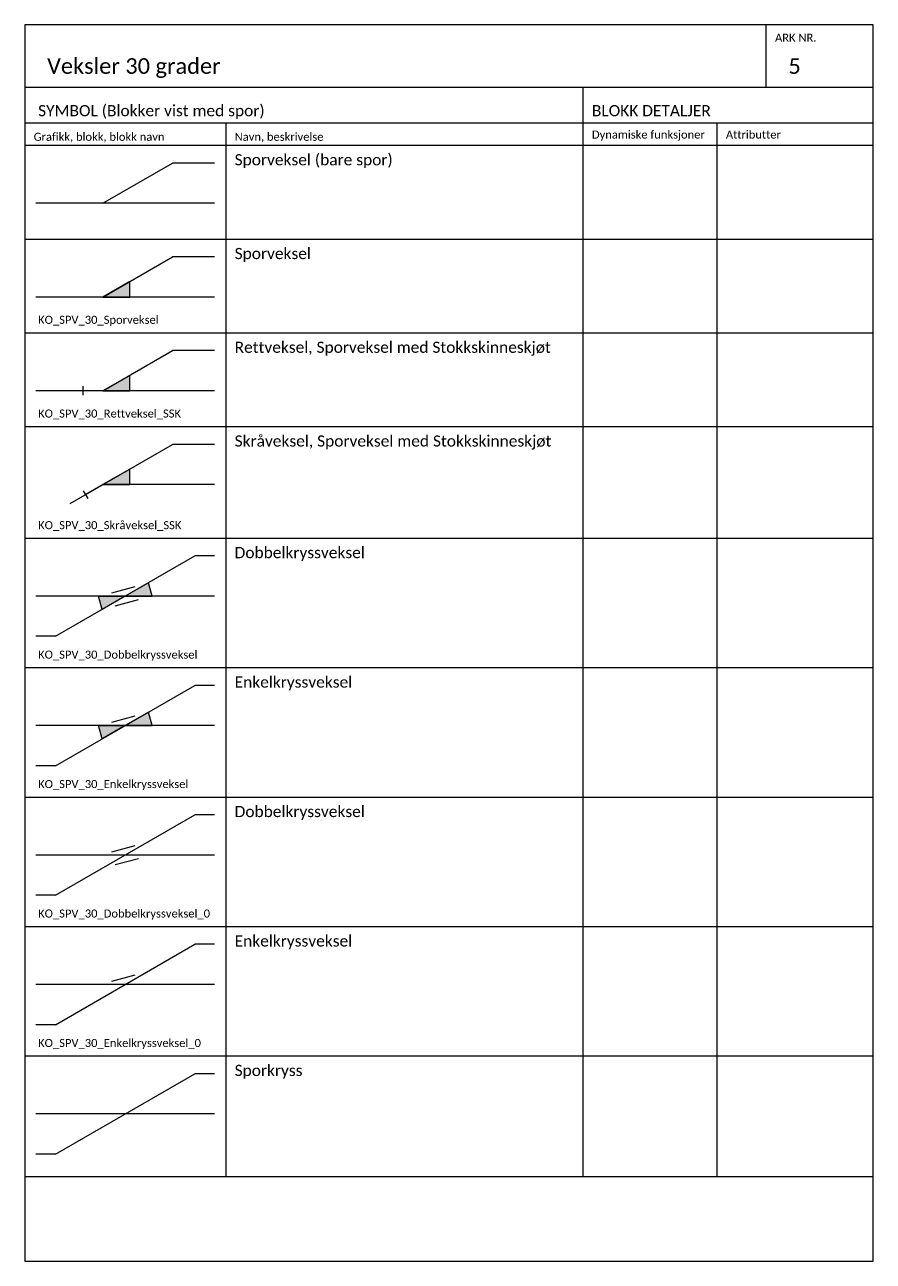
# Model space of a CAD drawing. Header units: millimetres. Extents: x -700 to 390, y 0 to 891.
# Drawn here: x -280 to -90, y 307 to 584 of the extents above; entities that cross this region are included whole.
import ezdxf

# ---------------------------------------------------------------- set-up
doc = ezdxf.new("R2010")
doc.units = ezdxf.units.MM
doc.header["$MEASUREMENT"] = 0
for name, color, linetype in [('JBTKO_SPOR', 2, 'Continuous'), ('RAMME', 5, 'Continuous'), ('RAMME SYMBOLER', 4, 'Continuous'), ('RAMME TEKST', 7, 'Continuous')]:
    doc.layers.add(name, color=color, linetype=linetype)
doc.styles.add('Calibri', font='calibri.ttf')

# ---------------------------------------------------------------- blocks, each defined once
blk = doc.blocks.new('KO_SPV_30_Sporveksel')
h = blk.add_hatch(color=256)
h.dxf.hatch_style = 1
h.paths.add_polyline_path([(0, 0), (6, 0), (6, 3.46)])
blk.add_lwpolyline([(0, 0), (6, 0), (6, 3.46), (0, 0)])
blk = doc.blocks.new('KO_SPV_30_Rettveksel_SSK')
h = blk.add_hatch(color=256)
h.dxf.hatch_style = 1
h.paths.add_polyline_path([(0, 0), (6, 0), (6, 3.46)])
for p, q in [((-4.5, 1), (-4.5, -1)), ((0, 0), (-4.5, 0))]:
    blk.add_line(p, q)
blk.add_lwpolyline([(0, 0), (6, 0), (6, 3.46), (0, 0)])
blk = doc.blocks.new('KO_SPV_30_Skråveksel_SSK')
h = blk.add_hatch(color=256)
h.dxf.hatch_style = 1
h.paths.add_polyline_path([(0, 0), (6, 0), (6, 3.46)])
for p, q in [((0, 0), (-3.9, -2.25)), ((-4.4, -1.38), (-3.4, -3.12))]:
    blk.add_line(p, q)
blk.add_lwpolyline([(0, 0), (6, 0), (6, 3.46), (0, 0)])
blk = doc.blocks.new('KO_SPV_30_Dobbelkryssveksel')
h = blk.add_hatch(color=256)
h.dxf.hatch_style = 1
h.paths.add_polyline_path([(0, 0), (6, 0), (5.2, 3)])
h = blk.add_hatch(color=256)
h.dxf.hatch_style = 1
h.paths.add_polyline_path([(0, 0), (-5.2, -3), (-6, 0)])
for p, q in [((-3, 0.75), (2.22, 2.15)), ((-2.22, -2.15), (3, -0.75))]:
    blk.add_line(p, q)
for points in [[(0, 0), (6, 0), (5.2, 3), (0, 0)], [(0, 0), (-5.2, -3), (-6, 0), (0, 0)]]:
    blk.add_lwpolyline(points)
blk = doc.blocks.new('KO_SPV_30_Enkelkryssveksel')
h = blk.add_hatch(color=256)
h.dxf.hatch_style = 1
h.paths.add_polyline_path([(0, 0), (6, 0), (5.2, 3)])
h = blk.add_hatch(color=256)
h.dxf.hatch_style = 1
h.paths.add_polyline_path([(0, 0), (-5.2, -3), (-6, 0)])
blk.add_line((-3, 0.75), (2.22, 2.15))
for points in [[(0, 0), (6, 0), (5.2, 3), (0, 0)], [(0, 0), (-5.2, -3), (-6, 0), (0, 0)]]:
    blk.add_lwpolyline(points)
blk = doc.blocks.new('KO_SPV_30_Dobbelkryssveksel_0')
for p, q in [((-3, 0.75), (2.22, 2.15)), ((-2.22, -2.15), (3, -0.75))]:
    blk.add_line(p, q)
blk = doc.blocks.new('KO_SPV_30_Enkelkryssveksel_0')
blk.add_line((-3, 0.75), (2.22, 2.15))

msp = doc.modelspace()

# ---------------------------------------------------------------- linework, layer by layer
at = {"layer": 'JBTKO_SPOR'}
for p, q in [((-262.5, 544), (-246.91, 553)), ((-237.5, 553), (-246.91, 553)), ((-237.5, 544), (-277.5, 544)), ((-262.5, 523), (-246.91, 532)), ((-237.5, 532), (-246.91, 532)), ((-237.5, 523), (-277.5, 523)), ((-262.5, 502), (-246.91, 511)), ((-237.5, 511), (-246.91, 511)), ((-237.5, 502), (-277.5, 502)), ((-269.85, 476.76), (-246.91, 490)), ((-237.5, 490), (-246.91, 490)), ((-237.5, 481), (-262.5, 481)), ((-273.09, 447), (-241.91, 465)), ((-237.5, 465), (-241.91, 465)), ((-237.5, 456), (-277.5, 456)), ((-273.09, 447), (-277.5, 447)), ((-273.09, 418), (-241.91, 436)), ((-237.5, 436), (-241.91, 436)), ((-237.5, 427), (-277.5, 427)), ((-273.09, 418), (-277.5, 418)), ((-273.09, 389), (-241.91, 407)), ((-237.5, 407), (-241.91, 407)), ((-237.5, 398), (-277.5, 398)), ((-273.09, 389), (-277.5, 389)), ((-273.09, 360), (-241.91, 378)), ((-237.5, 378), (-241.91, 378)), ((-237.5, 369), (-277.5, 369)), ((-273.09, 360), (-277.5, 360)), ((-273.09, 331), (-241.91, 349)), ((-237.5, 349), (-241.91, 349)), ((-237.5, 340), (-277.5, 340)), ((-273.09, 331), (-277.5, 331))]:
    msp.add_line(p, q, dxfattribs=at)
at = {"layer": 'RAMME'}
msp.add_lwpolyline([(-90, 584), (-280, 584), (-280, 307), (-90, 307)], close=True, dxfattribs=at)
msp.add_lwpolyline([(-280, 570), (-90, 570)], dxfattribs=at)
at = {"layer": 'RAMME SYMBOLER'}
for p, q in [((-114, 570), (-114, 584)), ((-155, 570), (-155, 326)), ((-280, 562), (-90, 562)), ((-235, 562), (-235, 326)), ((-125, 562), (-125, 326)), ((-280, 557), (-90, 557)), ((-280, 536), (-90, 536)), ((-280, 515), (-90, 515)), ((-280, 494), (-90, 494)), ((-280, 469), (-90, 469)), ((-280, 440), (-90, 440)), ((-280, 411), (-90, 411)), ((-280, 382), (-90, 382)), ((-280, 353), (-90, 353)), ((-280, 326), (-90, 326))]:
    msp.add_line(p, q, dxfattribs=at)

# ---------------------------------------------------------------- block references
at = {"layer": 'JBTKO_SPOR'}
for name, p in [('KO_SPV_30_Sporveksel', (-262.5, 523)), ('KO_SPV_30_Rettveksel_SSK', (-262.5, 502)), ('KO_SPV_30_Skråveksel_SSK', (-262.5, 481)), ('KO_SPV_30_Dobbelkryssveksel', (-257.5, 456)), ('KO_SPV_30_Enkelkryssveksel', (-257.5, 427)), ('KO_SPV_30_Dobbelkryssveksel_0', (-257.5, 398)), ('KO_SPV_30_Enkelkryssveksel_0', (-257.5, 369))]:
    msp.add_blockref(name, p, dxfattribs=at)

# ---------------------------------------------------------------- texts
at = {"layer": 'RAMME TEKST', "style": 'Calibri'}
for s, height, p in [('ARK NR.', 1.8, (-112, 580.2)), ('Veksler 30 grader', 3.5, (-275, 573)), ('5', 3.5, (-109, 573)), ('SYMBOL (Blokker vist med spor)', 2.5, (-277, 563.5)), ('BLOKK DETALJER', 2.5, (-153, 563.5)), ('Grafikk, blokk, blokk navn', 1.8, (-278, 558)), ('Navn, beskrivelse', 1.8, (-233, 558)), ('Dynamiske funksjoner', 1.8, (-153, 558.5)), ('Attributter', 1.8, (-123, 558.5)), ('Sporveksel (bare spor)', 2.5, (-233, 552.5)), ('Sporveksel', 2.5, (-233, 531.5)), ('KO_SPV_30_Sporveksel', 1.8, (-277, 517)), ('Rettveksel, Sporveksel med Stokkskinneskjøt', 2.5, (-233, 510.5)), ('KO_SPV_30_Rettveksel_SSK', 1.8, (-277, 496)), ('Skråveksel, Sporveksel med Stokkskinneskjøt', 2.5, (-233, 489.5)), ('KO_SPV_30_Skråveksel_SSK', 1.8, (-277, 471)), ('Dobbelkryssveksel', 2.5, (-233, 464.5)), ('KO_SPV_30_Dobbelkryssveksel', 1.8, (-277, 442)), ('Enkelkryssveksel', 2.5, (-233, 435.5)), ('KO_SPV_30_Enkelkryssveksel', 1.8, (-277, 413)), ('Dobbelkryssveksel', 2.5, (-233, 406.5)), ('KO_SPV_30_Dobbelkryssveksel_0', 1.8, (-277, 384)), ('Enkelkryssveksel', 2.5, (-233, 377.5)), ('KO_SPV_30_Enkelkryssveksel_0', 1.8, (-277, 355)), ('Sporkryss ', 2.5, (-233, 348.5))]:
    msp.add_text(s, height=height, dxfattribs=at).set_placement(p)

doc.saveas('drawing.dxf')
